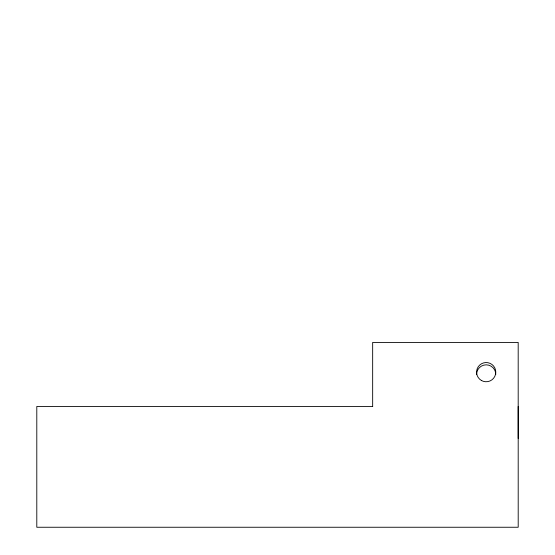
<?xml version="1.0" encoding="UTF-8"?>
<svg xmlns="http://www.w3.org/2000/svg" width="555" height="555" viewBox="0 0 555 555"><rect width="100%" height="100%" fill="white"/><g stroke="black" fill="none" stroke-linecap="round" stroke-linejoin="round"><path stroke-width="0.83" d="M372.724 406.461L36.797 406.461L36.797 527.25L518.203 527.25L518.19 342.421L372.662 342.421L372.662 406.461M518.203 438.478L518.183 406.461M476.579 374.438A9.608 9.608 0 0 1 486.18 364.836A9.608 9.608 0 0 1 495.788 374.438M481.379 380.466A9.608 9.608 0 0 0 495.788 372.148A9.608 9.608 0 0 0 481.379 363.83A9.608 9.608 0 0 0 481.379 380.466"/></g></svg>
